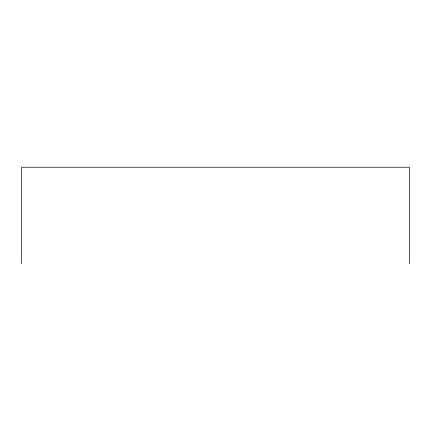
<?xml version="1.0" encoding="UTF-8"?>
<svg xmlns="http://www.w3.org/2000/svg" width="431" height="431" viewBox="0 0 431 431"><rect width="100%" height="100%" fill="white"/><g stroke="black" fill="none" stroke-linecap="round" stroke-linejoin="round"><path stroke-width="0.65" d="M409.45 263.777L409.45 167.223L21.55 167.223L21.55 263.777"/></g></svg>
